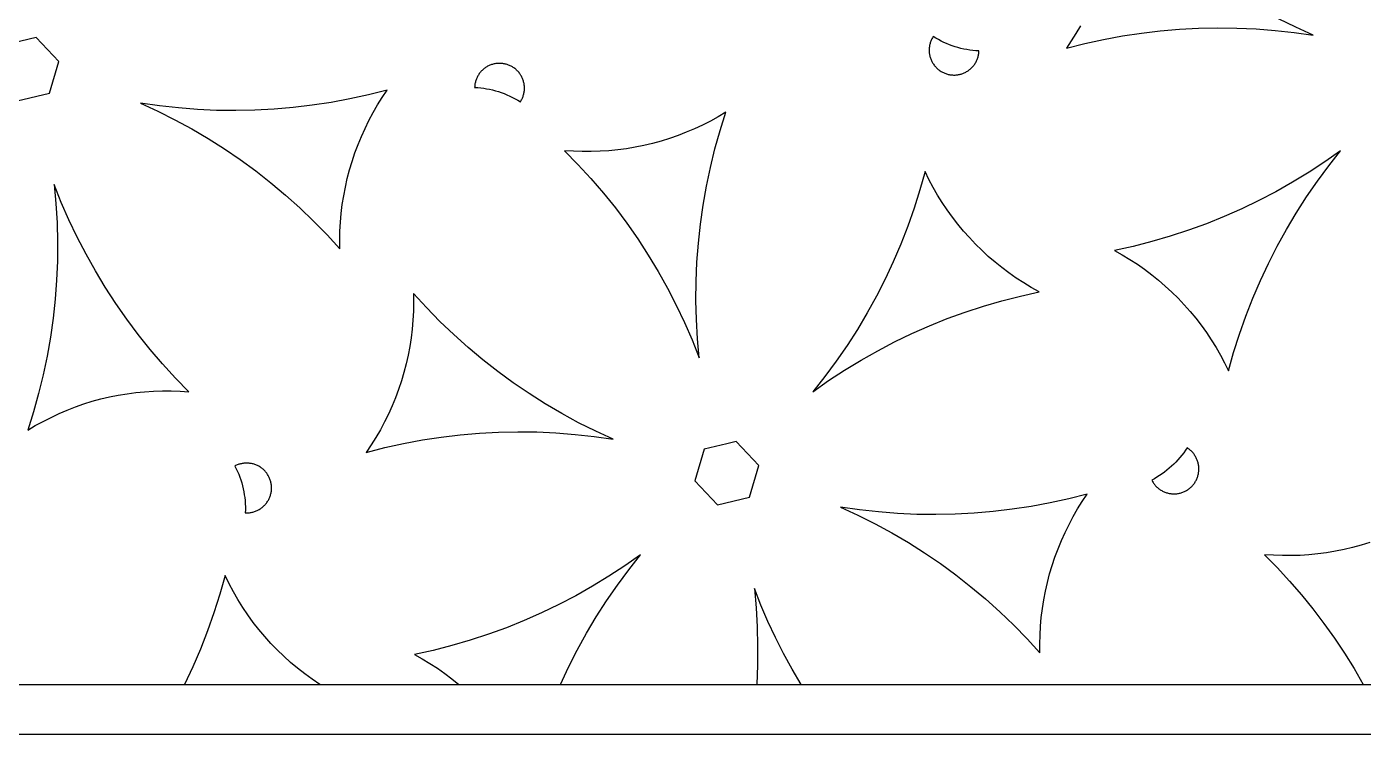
# Model space of a CAD drawing. Header units: millimetres. Extents: x 673 to 1358, y 599 to 1000.
# Drawn here: x 763.1 to 923.8, y 598.8 to 683.9 of the extents above; entities that cross this region are included whole.
import ezdxf

# ---------------------------------------------------------------- set-up
doc = ezdxf.new("R2010")
doc.units = ezdxf.units.MM
doc.layers.add('Layer 01', color=12, linetype='Continuous', true_color=0xde0000)

msp = doc.modelspace()

# ---------------------------------------------------------------- linework, layer by layer
at = {"layer": 'Layer 01'}
for p, q in [((915.65, 683.81), (913.59, 684.84)), ((889.76, 683.99), (889.23, 683.07)), ((894.81, 682.77), (897.09, 683.12)), ((897.09, 683.12), (899.37, 683.39)), ((899.37, 683.39), (901.67, 683.59)), ((901.67, 683.59), (903.97, 683.71)), ((903.97, 683.71), (906.27, 683.75)), ((906.27, 683.75), (908.58, 683.72)), ((908.58, 683.72), (910.88, 683.61)), ((910.88, 683.61), (913.17, 683.43)), ((913.17, 683.43), (915.46, 683.17)), ((915.46, 683.17), (917.74, 682.84)), ((917.74, 682.84), (915.65, 683.81)), ((764.18, 682.57), (760.33, 681.65)), ((766.91, 679.69), (764.18, 682.57)), ((871.61, 681.54), (871.6, 681.44)), ((871.63, 681.64), (871.61, 681.54)), ((871.65, 681.74), (871.63, 681.64)), ((871.68, 681.85), (871.65, 681.74)), ((871.71, 681.95), (871.68, 681.85)), ((871.74, 682.05), (871.71, 681.95)), ((871.78, 682.14), (871.74, 682.05)), ((871.82, 682.24), (871.78, 682.14)), ((871.86, 682.33), (871.82, 682.24)), ((871.91, 682.43), (871.86, 682.33)), ((871.96, 682.52), (871.91, 682.43)), ((872.01, 682.61), (871.96, 682.52)), ((872.06, 682.7), (872.01, 682.61)), ((872.37, 682.51), (872.06, 682.7)), ((872.69, 682.32), (872.37, 682.51)), ((873.01, 682.15), (872.69, 682.32)), ((873.34, 681.99), (873.01, 682.15)), ((873.67, 681.84), (873.34, 681.99)), ((874.01, 681.7), (873.67, 681.84)), ((874.35, 681.58), (874.01, 681.7)), ((874.7, 681.46), (874.35, 681.58)), ((888.66, 682.16), (888.07, 681.28)), ((888.07, 681.28), (890.3, 681.85)), ((889.23, 683.07), (888.66, 682.16)), ((890.3, 681.85), (892.55, 682.34)), ((892.55, 682.34), (894.81, 682.77)), ((871.58, 681.23), (871.57, 681.13)), ((871.57, 681.13), (871.57, 681.02)), ((871.57, 681.02), (871.58, 680.92)), ((871.59, 681.33), (871.58, 681.23)), ((871.58, 680.92), (871.58, 680.81)), ((871.58, 680.81), (871.59, 680.71)), ((871.6, 681.44), (871.59, 681.33)), ((871.59, 680.71), (871.61, 680.61)), ((871.61, 680.61), (871.62, 680.5)), ((871.62, 680.5), (871.64, 680.4)), ((871.64, 680.4), (871.67, 680.3)), ((871.67, 680.3), (871.7, 680.2)), ((871.7, 680.2), (871.73, 680.1)), ((871.73, 680.1), (871.76, 680)), ((871.76, 680), (871.8, 679.9)), ((871.8, 679.9), (871.84, 679.81)), ((875.04, 681.36), (874.7, 681.46)), ((875.4, 681.27), (875.04, 681.36)), ((875.75, 681.19), (875.4, 681.27)), ((876.11, 681.12), (875.75, 681.19)), ((876.47, 681.06), (876.11, 681.12)), ((876.83, 681.02), (876.47, 681.06)), ((877.19, 680.98), (876.83, 681.02)), ((877.56, 680.96), (877.19, 680.98)), ((877.31, 679.85), (877.35, 679.95)), ((877.35, 679.95), (877.39, 680.04)), ((877.39, 680.04), (877.42, 680.14)), ((877.42, 680.14), (877.45, 680.24)), ((877.45, 680.24), (877.47, 680.34)), ((877.47, 680.34), (877.5, 680.45)), ((877.5, 680.45), (877.52, 680.55)), ((877.52, 680.55), (877.53, 680.65)), ((877.53, 680.65), (877.55, 680.76)), ((877.55, 680.86), (877.56, 680.96)), ((877.55, 680.76), (877.55, 680.86)), ((765.78, 675.89), (766.91, 679.69)), ((817.53, 678.31), (817.47, 678.23)), ((817.6, 678.39), (817.53, 678.31)), ((817.67, 678.47), (817.6, 678.39)), ((817.74, 678.55), (817.67, 678.47)), ((817.81, 678.62), (817.74, 678.55)), ((817.89, 678.69), (817.81, 678.62)), ((817.97, 678.76), (817.89, 678.69)), ((818.05, 678.83), (817.97, 678.76)), ((818.13, 678.89), (818.05, 678.83)), ((818.21, 678.95), (818.13, 678.89)), ((818.3, 679.01), (818.21, 678.95)), ((818.39, 679.06), (818.3, 679.01)), ((818.48, 679.11), (818.39, 679.06)), ((818.57, 679.16), (818.48, 679.11)), ((818.67, 679.21), (818.57, 679.16)), ((818.76, 679.25), (818.67, 679.21)), ((818.86, 679.29), (818.76, 679.25)), ((818.96, 679.32), (818.86, 679.29)), ((819.06, 679.35), (818.96, 679.32)), ((819.16, 679.38), (819.06, 679.35)), ((819.26, 679.4), (819.16, 679.38)), ((819.36, 679.43), (819.26, 679.4)), ((819.47, 679.44), (819.36, 679.43)), ((819.57, 679.46), (819.47, 679.44)), ((819.67, 679.47), (819.57, 679.46)), ((819.78, 679.47), (819.67, 679.47)), ((819.88, 679.47), (819.78, 679.47)), ((819.99, 679.47), (819.88, 679.47)), ((820.09, 679.47), (819.99, 679.47)), ((820.19, 679.46), (820.09, 679.47)), ((820.3, 679.45), (820.19, 679.46)), ((820.4, 679.43), (820.3, 679.45)), ((820.5, 679.41), (820.4, 679.43)), ((820.6, 679.39), (820.5, 679.41)), ((820.71, 679.37), (820.6, 679.39)), ((820.81, 679.34), (820.71, 679.37)), ((820.9, 679.3), (820.81, 679.34)), ((821, 679.27), (820.9, 679.3)), ((821.1, 679.23), (821, 679.27)), ((821.19, 679.18), (821.1, 679.23)), ((821.29, 679.14), (821.19, 679.18)), ((821.38, 679.09), (821.29, 679.14)), ((821.47, 679.03), (821.38, 679.09)), ((821.56, 678.98), (821.47, 679.03)), ((821.64, 678.92), (821.56, 678.98)), ((821.73, 678.86), (821.64, 678.92)), ((821.81, 678.79), (821.73, 678.86)), ((821.89, 678.72), (821.81, 678.79)), ((821.96, 678.65), (821.89, 678.72)), ((822.04, 678.58), (821.96, 678.65)), ((822.11, 678.51), (822.04, 678.58)), ((822.18, 678.43), (822.11, 678.51)), ((822.25, 678.35), (822.18, 678.43)), ((822.31, 678.26), (822.25, 678.35)), ((822.37, 678.18), (822.31, 678.26)), ((871.84, 679.81), (871.89, 679.71)), ((871.89, 679.71), (871.94, 679.62)), ((871.94, 679.62), (871.99, 679.53)), ((871.99, 679.53), (872.04, 679.44)), ((872.04, 679.44), (872.1, 679.36)), ((872.1, 679.36), (872.16, 679.27)), ((872.16, 679.27), (872.22, 679.19)), ((872.22, 679.19), (872.29, 679.11)), ((872.29, 679.11), (872.36, 679.03)), ((872.36, 679.03), (872.43, 678.95)), ((872.43, 678.95), (872.51, 678.88)), ((872.51, 678.88), (872.58, 678.81)), ((872.58, 678.81), (872.66, 678.74)), ((872.66, 678.74), (872.74, 678.68)), ((872.74, 678.68), (872.83, 678.62)), ((872.83, 678.62), (872.91, 678.56)), ((872.91, 678.56), (873, 678.5)), ((873, 678.5), (873.09, 678.45)), ((873.09, 678.45), (873.18, 678.4)), ((873.18, 678.4), (873.28, 678.35)), ((873.28, 678.35), (873.37, 678.31)), ((873.37, 678.31), (873.47, 678.27)), ((873.47, 678.27), (873.57, 678.23)), ((875.61, 678.25), (875.71, 678.29)), ((875.71, 678.29), (875.8, 678.33)), ((875.8, 678.33), (875.9, 678.37)), ((875.9, 678.37), (875.99, 678.42)), ((875.99, 678.42), (876.08, 678.47)), ((876.08, 678.47), (876.17, 678.53)), ((876.17, 678.53), (876.26, 678.58)), ((876.26, 678.58), (876.34, 678.64)), ((876.34, 678.64), (876.42, 678.71)), ((876.42, 678.71), (876.51, 678.77)), ((876.51, 678.77), (876.58, 678.84)), ((876.58, 678.84), (876.66, 678.91)), ((876.66, 678.91), (876.73, 678.99)), ((876.73, 678.99), (876.8, 679.06)), ((876.8, 679.06), (876.87, 679.14)), ((876.87, 679.14), (876.94, 679.22)), ((876.94, 679.22), (877, 679.31)), ((877, 679.31), (877.06, 679.39)), ((877.06, 679.39), (877.11, 679.48)), ((877.11, 679.48), (877.17, 679.57)), ((877.17, 679.57), (877.22, 679.66)), ((877.22, 679.66), (877.26, 679.76)), ((877.26, 679.76), (877.31, 679.85)), ((816.92, 676.67), (816.91, 676.57)), ((816.93, 676.78), (816.92, 676.67)), ((816.94, 676.88), (816.93, 676.78)), ((816.95, 676.99), (816.94, 676.88)), ((816.97, 677.09), (816.95, 676.99)), ((817, 677.19), (816.97, 677.09)), ((817.02, 677.29), (817, 677.19)), ((817.05, 677.39), (817.02, 677.29)), ((817.09, 677.49), (817.05, 677.39)), ((817.12, 677.59), (817.09, 677.49)), ((817.16, 677.68), (817.12, 677.59)), ((817.21, 677.78), (817.16, 677.68)), ((817.25, 677.87), (817.21, 677.78)), ((817.3, 677.96), (817.25, 677.87)), ((817.36, 678.05), (817.3, 677.96)), ((817.41, 678.14), (817.36, 678.05)), ((817.47, 678.23), (817.41, 678.14)), ((822.43, 678.09), (822.37, 678.18)), ((822.48, 678), (822.43, 678.09)), ((822.53, 677.91), (822.48, 678)), ((822.58, 677.82), (822.53, 677.91)), ((822.63, 677.73), (822.58, 677.82)), ((822.67, 677.63), (822.63, 677.73)), ((822.71, 677.53), (822.67, 677.63)), ((822.74, 677.44), (822.71, 677.53)), ((822.77, 677.34), (822.74, 677.44)), ((822.8, 677.24), (822.77, 677.34)), ((822.83, 677.13), (822.8, 677.24)), ((822.85, 677.03), (822.83, 677.13)), ((822.86, 676.93), (822.85, 677.03)), ((822.88, 676.83), (822.86, 676.93)), ((822.89, 676.72), (822.88, 676.83)), ((822.9, 676.62), (822.89, 676.72)), ((873.57, 678.23), (873.67, 678.2)), ((873.67, 678.2), (873.77, 678.17)), ((873.77, 678.17), (873.87, 678.14)), ((873.87, 678.14), (873.97, 678.12)), ((873.97, 678.12), (874.07, 678.1)), ((874.07, 678.1), (874.17, 678.09)), ((874.17, 678.09), (874.28, 678.07)), ((874.28, 678.07), (874.38, 678.07)), ((874.38, 678.07), (874.49, 678.06)), ((874.49, 678.06), (874.59, 678.06)), ((874.59, 678.06), (874.69, 678.06)), ((874.69, 678.06), (874.8, 678.07)), ((874.8, 678.07), (874.9, 678.08)), ((874.9, 678.08), (875.01, 678.09)), ((875.01, 678.09), (875.11, 678.11)), ((875.11, 678.11), (875.21, 678.13)), ((875.21, 678.13), (875.31, 678.15)), ((875.31, 678.15), (875.41, 678.18)), ((875.41, 678.18), (875.51, 678.21)), ((875.51, 678.21), (875.61, 678.25)), ((761.92, 674.97), (765.78, 675.89)), ((801.92, 675.19), (799.66, 674.77)), ((804.17, 675.69), (801.92, 675.19)), ((806.41, 676.26), (804.17, 675.69)), ((805.24, 674.47), (805.81, 675.37)), ((805.81, 675.37), (806.41, 676.26)), ((816.91, 676.57), (817.28, 676.55)), ((817.28, 676.55), (817.64, 676.52)), ((817.64, 676.52), (818, 676.47)), ((818, 676.47), (818.36, 676.42)), ((818.36, 676.42), (818.72, 676.35)), ((818.72, 676.35), (819.07, 676.27)), ((819.07, 676.27), (819.43, 676.18)), ((819.43, 676.18), (819.78, 676.07)), ((819.78, 676.07), (820.12, 675.96)), ((820.12, 675.96), (820.46, 675.83)), ((820.46, 675.83), (820.8, 675.69)), ((820.8, 675.69), (821.13, 675.54)), ((821.13, 675.54), (821.46, 675.38)), ((821.46, 675.38), (821.78, 675.21)), ((821.78, 675.21), (822.1, 675.03)), ((822.51, 675.01), (822.56, 675.11)), ((822.56, 675.11), (822.61, 675.2)), ((822.61, 675.2), (822.65, 675.29)), ((822.65, 675.29), (822.69, 675.39)), ((822.69, 675.39), (822.73, 675.49)), ((822.73, 675.49), (822.76, 675.59)), ((822.76, 675.59), (822.79, 675.69)), ((822.79, 675.69), (822.82, 675.79)), ((822.82, 675.79), (822.84, 675.89)), ((822.84, 675.89), (822.86, 675.99)), ((822.86, 675.99), (822.87, 676.1)), ((822.87, 676.1), (822.89, 676.2)), ((822.89, 676.3), (822.9, 676.41)), ((822.89, 676.2), (822.89, 676.3)), ((822.9, 676.51), (822.9, 676.62)), ((822.9, 676.41), (822.9, 676.51)), ((779.01, 674.36), (776.73, 674.69)), ((776.73, 674.69), (778.82, 673.73)), ((778.82, 673.73), (780.88, 672.69)), ((781.3, 674.1), (779.01, 674.36)), ((783.59, 673.92), (781.3, 674.1)), ((785.89, 673.81), (783.59, 673.92)), ((788.2, 673.78), (785.89, 673.81)), ((790.5, 673.83), (788.2, 673.78)), ((792.8, 673.95), (790.5, 673.83)), ((795.1, 674.15), (792.8, 673.95)), ((797.38, 674.42), (795.1, 674.15)), ((799.66, 674.77), (797.38, 674.42)), ((804.21, 672.6), (804.71, 673.54)), ((804.71, 673.54), (805.24, 674.47)), ((822.1, 675.03), (822.41, 674.84)), ((822.41, 674.84), (822.46, 674.92)), ((822.46, 674.92), (822.51, 675.01)), ((847.12, 673.59), (846.2, 673.04)), ((846.43, 671.39), (847.12, 673.59)), ((780.88, 672.69), (782.9, 671.59)), ((803.73, 671.65), (804.21, 672.6)), ((844.32, 672.05), (843.35, 671.6)), ((845.27, 672.53), (844.32, 672.05)), ((846.2, 673.04), (845.27, 672.53)), ((782.9, 671.59), (784.88, 670.42)), ((784.88, 670.42), (786.83, 669.19)), ((802.89, 669.69), (803.3, 670.67)), ((803.3, 670.67), (803.73, 671.65)), ((840.36, 670.44), (839.35, 670.12)), ((841.37, 670.79), (840.36, 670.44)), ((842.37, 671.18), (841.37, 670.79)), ((843.35, 671.6), (842.37, 671.18)), ((845.81, 669.17), (846.43, 671.39)), ((786.83, 669.19), (788.73, 667.89)), ((802.18, 667.67), (802.52, 668.69)), ((802.52, 668.69), (802.89, 669.69)), ((827.73, 668.96), (829.34, 667.32)), ((828.8, 668.89), (827.73, 668.96)), ((829.86, 668.85), (828.8, 668.89)), ((830.93, 668.85), (829.86, 668.85)), ((832, 668.89), (830.93, 668.85)), ((833.06, 668.96), (832, 668.89)), ((834.12, 669.06), (833.06, 668.96)), ((835.18, 669.2), (834.12, 669.06)), ((836.23, 669.38), (835.18, 669.2)), ((837.28, 669.59), (836.23, 669.38)), ((838.32, 669.84), (837.28, 669.59)), ((839.35, 670.12), (838.32, 669.84)), ((845.26, 666.94), (845.81, 669.17)), ((921.05, 668.96), (919.17, 667.63)), ((919.63, 667.15), (921.05, 668.96)), ((788.73, 667.89), (790.59, 666.53)), ((801.87, 666.65), (802.18, 667.67)), ((829.34, 667.32), (830.9, 665.62)), ((919.17, 667.63), (917.25, 666.37)), ((918.26, 665.3), (919.63, 667.15)), ((790.59, 666.53), (792.41, 665.11)), ((801.37, 664.58), (801.6, 665.62)), ((801.6, 665.62), (801.87, 666.65)), ((830.9, 665.62), (832.4, 663.87)), ((844.79, 664.68), (845.26, 666.94)), ((871.08, 666.46), (870.46, 664.24)), ((871.55, 665.5), (871.08, 666.46)), ((872.05, 664.55), (871.55, 665.5)), ((917.25, 666.37), (915.28, 665.17)), ((767.21, 662.74), (766.36, 664.89)), ((766.36, 664.89), (766.57, 662.59)), ((792.41, 665.11), (794.17, 663.63)), ((801.17, 663.53), (801.37, 664.58)), ((832.4, 663.87), (833.84, 662.07)), ((844.39, 662.41), (844.79, 664.68)), ((870.46, 664.24), (869.77, 662.04)), ((872.59, 663.63), (872.05, 664.55)), ((913.27, 664.03), (911.23, 662.97)), ((915.28, 665.17), (913.27, 664.03)), ((916.95, 663.4), (918.26, 665.3)), ((766.57, 662.59), (766.7, 660.29)), ((768.13, 660.63), (767.21, 662.74)), ((794.17, 663.63), (795.89, 662.09)), ((800.88, 661.42), (801, 662.48)), ((801, 662.48), (801.17, 663.53)), ((844.06, 660.13), (844.39, 662.41)), ((873.15, 662.72), (872.59, 663.63)), ((873.74, 661.84), (873.15, 662.72)), ((911.23, 662.97), (909.16, 661.97)), ((915.71, 661.46), (916.95, 663.4)), ((769.12, 658.55), (768.13, 660.63)), ((795.89, 662.09), (797.55, 660.5)), ((800.78, 660.35), (800.88, 661.42)), ((833.84, 662.07), (835.21, 660.23)), ((869.77, 662.04), (869, 659.87)), ((874.37, 660.97), (873.74, 661.84)), ((875.02, 660.12), (874.37, 660.97)), ((907.05, 661.04), (904.91, 660.17)), ((909.16, 661.97), (907.05, 661.04)), ((914.53, 659.48), (915.71, 661.46)), ((766.7, 660.29), (766.76, 657.99)), ((797.55, 660.5), (799.16, 658.85)), ((800.7, 658.22), (800.72, 659.29)), ((800.72, 659.29), (800.78, 660.35)), ((835.21, 660.23), (836.53, 658.34)), ((843.82, 657.84), (844.06, 660.13)), ((869, 659.87), (868.17, 657.72)), ((875.7, 659.3), (875.02, 660.12)), ((876.41, 658.5), (875.7, 659.3)), ((902.75, 659.39), (900.56, 658.67)), ((904.91, 660.17), (902.75, 659.39)), ((913.42, 657.46), (914.53, 659.48)), ((766.76, 657.99), (766.74, 655.69)), ((770.18, 656.51), (769.12, 658.55)), ((799.16, 658.85), (800.72, 657.15)), ((800.72, 657.15), (800.7, 658.22)), ((836.53, 658.34), (837.79, 656.41)), ((843.64, 655.55), (843.82, 657.84)), ((868.17, 657.72), (867.26, 655.6)), ((877.14, 657.73), (876.41, 658.5)), ((877.9, 656.98), (877.14, 657.73)), ((896.12, 657.45), (893.87, 656.95)), ((898.35, 658.02), (896.12, 657.45)), ((900.56, 658.67), (898.35, 658.02)), ((912.37, 655.41), (913.42, 657.46)), ((771.31, 654.5), (770.18, 656.51)), ((837.79, 656.41), (838.98, 654.43)), ((878.68, 656.25), (877.9, 656.98)), ((879.49, 655.56), (878.68, 656.25)), ((893.87, 656.95), (894.8, 656.43)), ((894.8, 656.43), (895.71, 655.88)), ((895.71, 655.88), (896.61, 655.3)), ((766.74, 655.69), (766.64, 653.38)), ((772.5, 652.53), (771.31, 654.5)), ((838.98, 654.43), (840.1, 652.42)), ((843.55, 653.24), (843.64, 655.55)), ((867.26, 655.6), (866.28, 653.52)), ((880.32, 654.89), (879.49, 655.56)), ((881.17, 654.25), (880.32, 654.89)), ((882.05, 653.63), (881.17, 654.25)), ((896.61, 655.3), (897.48, 654.69)), ((897.48, 654.69), (898.33, 654.04)), ((911.4, 653.33), (912.37, 655.41)), ((766.64, 653.38), (766.47, 651.09)), ((843.53, 650.94), (843.55, 653.24)), ((866.28, 653.52), (865.24, 651.47)), ((882.94, 653.05), (882.05, 653.63)), ((883.85, 652.5), (882.94, 653.05)), ((898.33, 654.04), (899.17, 653.37)), ((899.17, 653.37), (899.97, 652.68)), ((899.97, 652.68), (900.76, 651.95)), ((910.49, 651.21), (911.4, 653.33)), ((766.47, 651.09), (766.22, 648.8)), ((773.75, 650.59), (772.5, 652.53)), ((811.12, 650.08), (809.57, 651.78)), ((809.57, 651.78), (809.58, 650.71)), ((840.1, 652.42), (841.16, 650.38)), ((843.58, 648.64), (843.53, 650.94)), ((865.24, 651.47), (864.13, 649.45)), ((880.31, 650.91), (882.54, 651.48)), ((882.54, 651.48), (884.79, 651.98)), ((884.79, 651.98), (883.85, 652.5)), ((900.76, 651.95), (901.52, 651.2)), ((901.52, 651.2), (902.25, 650.43)), ((909.65, 649.06), (910.49, 651.21)), ((775.07, 648.7), (773.75, 650.59)), ((809.56, 649.64), (809.5, 648.58)), ((809.58, 650.71), (809.56, 649.64)), ((812.74, 648.43), (811.12, 650.08)), ((841.16, 650.38), (842.15, 648.3)), ((864.13, 649.45), (862.95, 647.47)), ((873.74, 648.76), (875.91, 649.55)), ((875.91, 649.55), (878.09, 650.26)), ((878.09, 650.26), (880.31, 650.91)), ((902.25, 650.43), (902.96, 649.63)), ((902.96, 649.63), (903.64, 648.81)), ((766.22, 648.8), (765.9, 646.52)), ((776.45, 646.86), (775.07, 648.7)), ((809.5, 648.58), (809.41, 647.51)), ((814.4, 646.84), (812.74, 648.43)), ((842.15, 648.3), (843.07, 646.19)), ((843.72, 646.34), (843.58, 648.64)), ((869.5, 646.96), (871.6, 647.9)), ((871.6, 647.9), (873.74, 648.76)), ((903.64, 648.81), (904.29, 647.96)), ((904.29, 647.96), (904.91, 647.09)), ((908.88, 646.89), (909.65, 649.06)), ((765.9, 646.52), (765.5, 644.25)), ((777.89, 645.06), (776.45, 646.86)), ((809.28, 646.45), (809.12, 645.4)), ((809.41, 647.51), (809.28, 646.45)), ((816.12, 645.3), (814.4, 646.84)), ((843.07, 646.19), (843.92, 644.04)), ((843.92, 644.04), (843.72, 646.34)), ((862.95, 647.47), (861.7, 645.53)), ((867.42, 645.97), (869.5, 646.96)), ((904.91, 647.09), (905.5, 646.21)), ((905.5, 646.21), (906.07, 645.3)), ((908.19, 644.69), (908.88, 646.89)), ((779.39, 643.31), (777.89, 645.06)), ((809.12, 645.4), (808.92, 644.35)), ((817.88, 643.82), (816.12, 645.3)), ((861.7, 645.53), (860.4, 643.63)), ((863.38, 643.76), (865.38, 644.9)), ((865.38, 644.9), (867.42, 645.97)), ((906.07, 645.3), (906.6, 644.38)), ((907.57, 642.48), (908.19, 644.69)), ((765.5, 644.25), (765.03, 641.99)), ((780.95, 641.61), (779.39, 643.31)), ((808.68, 643.31), (808.41, 642.28)), ((808.92, 644.35), (808.68, 643.31)), ((819.69, 642.4), (817.88, 643.82)), ((860.4, 643.63), (859.03, 641.78)), ((861.41, 642.56), (863.38, 643.76)), ((906.6, 644.38), (907.1, 643.43)), ((907.1, 643.43), (907.57, 642.48)), ((765.03, 641.99), (764.48, 639.76)), ((782.56, 639.97), (780.95, 641.61)), ((808.41, 642.28), (808.11, 641.26)), ((821.55, 641.04), (819.69, 642.4)), ((859.03, 641.78), (857.6, 639.97)), ((857.6, 639.97), (859.48, 641.3)), ((859.48, 641.3), (861.41, 642.56)), ((764.48, 639.76), (763.86, 637.54)), ((774.05, 639.55), (775.11, 639.73)), ((775.11, 639.73), (776.16, 639.87)), ((776.16, 639.87), (777.23, 639.97)), ((777.23, 639.97), (778.29, 640.04)), ((778.29, 640.04), (779.36, 640.08)), ((779.36, 640.08), (780.42, 640.08)), ((780.42, 640.08), (781.49, 640.04)), ((781.49, 640.04), (782.56, 639.97)), ((807.77, 640.24), (807.4, 639.24)), ((808.11, 641.26), (807.77, 640.24)), ((823.46, 639.74), (821.55, 641.04)), ((825.4, 638.51), (823.46, 639.74)), ((767.92, 637.75), (768.91, 638.14)), ((768.91, 638.14), (769.92, 638.49)), ((769.92, 638.49), (770.94, 638.81)), ((770.94, 638.81), (771.97, 639.09)), ((771.97, 639.09), (773.01, 639.34)), ((773.01, 639.34), (774.05, 639.55)), ((806.99, 638.26), (806.55, 637.28)), ((807.4, 639.24), (806.99, 638.26)), ((827.39, 637.34), (825.4, 638.51)), ((763.86, 637.54), (763.17, 635.34)), ((765.02, 636.4), (765.97, 636.88)), ((765.97, 636.88), (766.94, 637.34)), ((766.94, 637.34), (767.92, 637.75)), ((806.55, 637.28), (806.08, 636.33)), ((829.41, 636.24), (827.39, 637.34)), ((763.17, 635.34), (764.08, 635.89)), ((764.08, 635.89), (765.02, 636.4)), ((805.58, 635.39), (805.04, 634.46)), ((806.08, 636.33), (805.58, 635.39)), ((815.19, 634.78), (817.49, 634.98)), ((817.49, 634.98), (819.79, 635.1)), ((819.79, 635.1), (822.09, 635.15)), ((822.09, 635.15), (824.39, 635.12)), ((824.39, 635.12), (826.69, 635.01)), ((826.69, 635.01), (828.99, 634.83)), ((831.47, 635.2), (829.41, 636.24)), ((833.56, 634.24), (831.47, 635.2)), ((804.48, 633.56), (803.88, 632.67)), ((805.04, 634.46), (804.48, 633.56)), ((806.11, 633.24), (808.36, 633.74)), ((808.36, 633.74), (810.63, 634.16)), ((810.63, 634.16), (812.9, 634.51)), ((812.9, 634.51), (815.19, 634.78)), ((828.99, 634.83), (831.28, 634.57)), ((831.28, 634.57), (833.56, 634.24)), ((847.24, 633.69), (844.51, 633.04)), ((848.37, 633.96), (847.24, 633.69)), ((851.09, 631.08), (848.37, 633.96)), ((803.88, 632.67), (806.11, 633.24)), ((844.51, 633.04), (843.38, 629.24)), ((901.49, 631.77), (901.24, 631.5)), ((901.73, 632.04), (901.49, 631.77)), ((901.96, 632.33), (901.73, 632.04)), ((902.18, 632.62), (901.96, 632.33)), ((902.39, 632.92), (902.18, 632.62)), ((902.59, 633.22), (902.39, 632.92)), ((902.67, 633.16), (902.59, 633.22)), ((902.76, 633.1), (902.67, 633.16)), ((902.84, 633.04), (902.76, 633.1)), ((902.93, 632.98), (902.84, 633.04)), ((903, 632.91), (902.93, 632.98)), ((903.08, 632.84), (903, 632.91)), ((903.16, 632.77), (903.08, 632.84)), ((903.23, 632.69), (903.16, 632.77)), ((903.3, 632.61), (903.23, 632.69)), ((903.36, 632.53), (903.3, 632.61)), ((903.43, 632.45), (903.36, 632.53)), ((903.49, 632.36), (903.43, 632.45)), ((903.54, 632.27), (903.49, 632.36)), ((903.6, 632.19), (903.54, 632.27)), ((903.65, 632.09), (903.6, 632.19)), ((903.7, 632), (903.65, 632.09)), ((903.74, 631.91), (903.7, 632)), ((903.78, 631.81), (903.74, 631.91)), ((903.82, 631.72), (903.78, 631.81)), ((903.85, 631.62), (903.82, 631.72)), ((788.17, 631.07), (788.08, 631.02)), ((788.08, 631.02), (788.24, 630.7)), ((788.27, 631.12), (788.17, 631.07)), ((788.24, 630.7), (788.4, 630.37)), ((788.36, 631.16), (788.27, 631.12)), ((788.46, 631.2), (788.36, 631.16)), ((788.4, 630.37), (788.54, 630.03)), ((788.56, 631.23), (788.46, 631.2)), ((788.66, 631.26), (788.56, 631.23)), ((788.76, 631.29), (788.66, 631.26)), ((788.86, 631.31), (788.76, 631.29)), ((788.96, 631.33), (788.86, 631.31)), ((789.06, 631.35), (788.96, 631.33)), ((789.17, 631.36), (789.06, 631.35)), ((789.27, 631.37), (789.17, 631.36)), ((789.38, 631.38), (789.27, 631.37)), ((789.48, 631.38), (789.38, 631.38)), ((789.58, 631.38), (789.48, 631.38)), ((789.69, 631.38), (789.58, 631.38)), ((789.79, 631.37), (789.69, 631.38)), ((789.9, 631.35), (789.79, 631.37)), ((790, 631.34), (789.9, 631.35)), ((790.1, 631.32), (790, 631.34)), ((790.2, 631.3), (790.1, 631.32)), ((790.3, 631.27), (790.2, 631.3)), ((790.4, 631.24), (790.3, 631.27)), ((790.5, 631.21), (790.4, 631.24)), ((790.6, 631.17), (790.5, 631.21)), ((790.7, 631.13), (790.6, 631.17)), ((790.79, 631.09), (790.7, 631.13)), ((790.89, 631.04), (790.79, 631.09)), ((790.98, 630.99), (790.89, 631.04)), ((791.07, 630.94), (790.98, 630.99)), ((791.15, 630.88), (791.07, 630.94)), ((791.24, 630.82), (791.15, 630.88)), ((791.32, 630.76), (791.24, 630.82)), ((791.41, 630.69), (791.32, 630.76)), ((791.49, 630.63), (791.41, 630.69)), ((791.56, 630.56), (791.49, 630.63)), ((791.64, 630.48), (791.56, 630.56)), ((791.71, 630.41), (791.64, 630.48)), ((791.78, 630.33), (791.71, 630.41)), ((791.84, 630.25), (791.78, 630.33)), ((791.91, 630.17), (791.84, 630.25)), ((791.97, 630.08), (791.91, 630.17)), ((792.02, 629.99), (791.97, 630.08)), ((849.96, 627.28), (851.09, 631.08)), ((899.59, 630.08), (899.28, 629.88)), ((899.88, 630.29), (899.59, 630.08)), ((900.17, 630.52), (899.88, 630.29)), ((900.45, 630.75), (900.17, 630.52)), ((900.72, 630.99), (900.45, 630.75)), ((900.99, 631.24), (900.72, 630.99)), ((901.24, 631.5), (900.99, 631.24)), ((903.89, 631.52), (903.85, 631.62)), ((903.91, 631.42), (903.89, 631.52)), ((903.94, 631.32), (903.91, 631.42)), ((903.92, 629.97), (903.95, 630.07)), ((903.96, 631.21), (903.94, 631.32)), ((903.95, 630.07), (903.97, 630.18)), ((903.97, 631.11), (903.96, 631.21)), ((903.99, 631.01), (903.97, 631.11)), ((903.97, 630.18), (903.98, 630.28)), ((903.98, 630.28), (903.99, 630.38)), ((904, 630.9), (903.99, 631.01)), ((903.99, 630.38), (904, 630.49)), ((904, 630.8), (904, 630.9)), ((904.01, 630.69), (904, 630.8)), ((904, 630.49), (904.01, 630.59)), ((904.01, 630.59), (904.01, 630.69)), ((788.54, 630.03), (788.67, 629.69)), ((788.67, 629.69), (788.79, 629.35)), ((788.79, 629.35), (788.9, 629)), ((788.9, 629), (789, 628.65)), ((789, 628.65), (789.08, 628.3)), ((792.08, 629.9), (792.02, 629.99)), ((792.13, 629.81), (792.08, 629.9)), ((792.18, 629.72), (792.13, 629.81)), ((792.22, 629.63), (792.18, 629.72)), ((792.26, 629.53), (792.22, 629.63)), ((792.3, 629.43), (792.26, 629.53)), ((792.34, 629.34), (792.3, 629.43)), ((792.37, 629.24), (792.34, 629.34)), ((792.4, 629.14), (792.37, 629.24)), ((792.42, 629.03), (792.4, 629.14)), ((792.44, 628.93), (792.42, 629.03)), ((792.46, 628.83), (792.44, 628.93)), ((792.47, 628.73), (792.46, 628.83)), ((792.48, 628.62), (792.47, 628.73)), ((792.49, 628.52), (792.48, 628.62)), ((792.49, 628.41), (792.49, 628.52)), ((843.38, 629.24), (846.1, 626.36)), ((898.66, 629.5), (898.34, 629.33)), ((898.34, 629.33), (898.39, 629.24)), ((898.39, 629.24), (898.44, 629.15)), ((898.44, 629.15), (898.49, 629.06)), ((898.49, 629.06), (898.55, 628.97)), ((898.55, 628.97), (898.61, 628.89)), ((898.61, 628.89), (898.68, 628.8)), ((898.97, 629.68), (898.66, 629.5)), ((898.68, 628.8), (898.74, 628.72)), ((898.74, 628.72), (898.81, 628.65)), ((898.81, 628.65), (898.88, 628.57)), ((898.88, 628.57), (898.96, 628.5)), ((898.96, 628.5), (899.03, 628.43)), ((899.28, 629.88), (898.97, 629.68)), ((902.96, 628.4), (903.04, 628.47)), ((903.04, 628.47), (903.11, 628.54)), ((903.11, 628.54), (903.18, 628.61)), ((903.18, 628.61), (903.25, 628.69)), ((903.25, 628.69), (903.32, 628.77)), ((903.32, 628.77), (903.39, 628.85)), ((903.39, 628.85), (903.45, 628.93)), ((903.45, 628.93), (903.51, 629.02)), ((903.51, 629.02), (903.56, 629.11)), ((903.56, 629.11), (903.62, 629.2)), ((903.62, 629.2), (903.67, 629.29)), ((903.67, 629.29), (903.71, 629.38)), ((903.71, 629.38), (903.76, 629.48)), ((903.76, 629.48), (903.8, 629.57)), ((903.8, 629.57), (903.83, 629.67)), ((903.83, 629.67), (903.87, 629.77)), ((903.87, 629.77), (903.9, 629.87)), ((903.9, 629.87), (903.92, 629.97)), ((789.08, 628.3), (789.15, 627.94)), ((789.15, 627.94), (789.21, 627.58)), ((789.21, 627.58), (789.26, 627.22)), ((789.26, 627.22), (789.3, 626.86)), ((789.3, 626.86), (789.32, 626.49)), ((792, 626.74), (792.05, 626.83)), ((792.05, 626.83), (792.11, 626.92)), ((792.11, 626.92), (792.16, 627.01)), ((792.16, 627.01), (792.2, 627.1)), ((792.2, 627.1), (792.24, 627.2)), ((792.24, 627.2), (792.28, 627.29)), ((792.28, 627.29), (792.32, 627.39)), ((792.32, 627.39), (792.35, 627.49)), ((792.35, 627.49), (792.38, 627.59)), ((792.38, 627.59), (792.41, 627.69)), ((792.41, 627.69), (792.43, 627.79)), ((792.43, 627.79), (792.45, 627.89)), ((792.45, 627.89), (792.47, 628)), ((792.47, 628), (792.48, 628.1)), ((792.48, 628.1), (792.49, 628.21)), ((792.49, 628.31), (792.49, 628.41)), ((792.49, 628.21), (792.49, 628.31)), ((846.1, 626.36), (849.96, 627.28)), ((888.36, 627.08), (886.11, 626.59)), ((890.59, 627.66), (888.36, 627.08)), ((889.99, 626.77), (890.59, 627.66)), ((899.03, 628.43), (899.11, 628.36)), ((899.11, 628.36), (899.2, 628.29)), ((899.2, 628.29), (899.28, 628.23)), ((899.28, 628.23), (899.37, 628.17)), ((899.37, 628.17), (899.45, 628.12)), ((899.45, 628.12), (899.54, 628.07)), ((899.54, 628.07), (899.64, 628.02)), ((899.64, 628.02), (899.73, 627.97)), ((899.73, 627.97), (899.82, 627.93)), ((899.82, 627.93), (899.92, 627.89)), ((899.92, 627.89), (900.02, 627.85)), ((900.02, 627.85), (900.12, 627.82)), ((900.12, 627.82), (900.22, 627.79)), ((900.22, 627.79), (900.32, 627.76)), ((900.32, 627.76), (900.42, 627.74)), ((900.42, 627.74), (900.52, 627.72)), ((900.52, 627.72), (900.63, 627.71)), ((900.63, 627.71), (900.73, 627.69)), ((900.73, 627.69), (900.83, 627.69)), ((900.83, 627.69), (900.94, 627.68)), ((900.94, 627.68), (901.04, 627.68)), ((901.04, 627.68), (901.15, 627.68)), ((901.15, 627.68), (901.25, 627.69)), ((901.25, 627.69), (901.35, 627.7)), ((901.35, 627.7), (901.46, 627.71)), ((901.46, 627.71), (901.56, 627.73)), ((901.56, 627.73), (901.66, 627.75)), ((901.66, 627.75), (901.76, 627.78)), ((901.76, 627.78), (901.86, 627.8)), ((901.86, 627.8), (901.96, 627.84)), ((901.96, 627.84), (902.06, 627.87)), ((902.06, 627.87), (902.16, 627.91)), ((902.16, 627.91), (902.26, 627.95)), ((902.26, 627.95), (902.35, 627.99)), ((902.35, 627.99), (902.44, 628.04)), ((902.44, 628.04), (902.53, 628.09)), ((902.53, 628.09), (902.62, 628.15)), ((902.62, 628.15), (902.71, 628.21)), ((902.71, 628.21), (902.79, 628.27)), ((902.79, 628.27), (902.88, 628.33)), ((902.88, 628.33), (902.96, 628.4)), ((789.32, 626.49), (789.34, 626.13)), ((789.34, 625.76), (789.32, 625.4)), ((789.32, 625.4), (789.43, 625.39)), ((789.34, 626.13), (789.34, 625.76)), ((789.43, 625.39), (789.53, 625.39)), ((789.53, 625.39), (789.64, 625.4)), ((789.64, 625.4), (789.74, 625.4)), ((789.74, 625.4), (789.85, 625.41)), ((789.85, 625.41), (789.95, 625.43)), ((789.95, 625.43), (790.05, 625.45)), ((790.05, 625.45), (790.15, 625.47)), ((790.15, 625.47), (790.26, 625.49)), ((790.26, 625.49), (790.36, 625.52)), ((790.36, 625.52), (790.45, 625.55)), ((790.45, 625.55), (790.55, 625.59)), ((790.55, 625.59), (790.65, 625.62)), ((790.65, 625.62), (790.75, 625.67)), ((790.75, 625.67), (790.84, 625.71)), ((790.84, 625.71), (790.93, 625.76)), ((790.93, 625.76), (791.02, 625.81)), ((791.02, 625.81), (791.11, 625.87)), ((791.11, 625.87), (791.2, 625.92)), ((791.2, 625.92), (791.28, 625.98)), ((791.28, 625.98), (791.37, 626.05)), ((791.37, 626.05), (791.45, 626.11)), ((791.45, 626.11), (791.52, 626.18)), ((791.52, 626.18), (791.6, 626.26)), ((791.6, 626.26), (791.67, 626.33)), ((791.67, 626.33), (791.74, 626.41)), ((791.74, 626.41), (791.81, 626.49)), ((791.81, 626.49), (791.88, 626.57)), ((791.88, 626.57), (791.94, 626.65)), ((791.94, 626.65), (792, 626.74)), ((863.19, 625.76), (860.91, 626.09)), ((860.91, 626.09), (863, 625.12)), ((865.48, 625.5), (863.19, 625.76)), ((867.78, 625.32), (865.48, 625.5)), ((870.08, 625.21), (867.78, 625.32)), ((874.68, 625.22), (872.38, 625.18)), ((876.99, 625.35), (874.68, 625.22)), ((879.28, 625.54), (876.99, 625.35)), ((881.57, 625.82), (879.28, 625.54)), ((883.84, 626.16), (881.57, 625.82)), ((886.11, 626.59), (883.84, 626.16)), ((888.89, 624.94), (889.43, 625.86)), ((889.43, 625.86), (889.99, 626.77)), ((863, 625.12), (865.06, 624.09)), ((865.06, 624.09), (867.08, 622.99)), ((872.38, 625.18), (870.08, 625.21)), ((887.92, 623.04), (888.39, 624)), ((888.39, 624), (888.89, 624.94)), ((867.08, 622.99), (869.07, 621.82)), ((887.07, 621.08), (887.48, 622.07)), ((887.48, 622.07), (887.92, 623.04)), ((869.07, 621.82), (871.01, 620.58)), ((871.01, 620.58), (872.92, 619.28)), ((886.7, 620.08), (887.07, 621.08)), ((918.31, 620.46), (917.24, 620.35)), ((919.36, 620.6), (918.31, 620.46)), ((920.42, 620.78), (919.36, 620.6)), ((921.46, 620.99), (920.42, 620.78)), ((922.5, 621.24), (921.46, 620.99)), ((923.53, 621.52), (922.5, 621.24)), ((924.55, 621.84), (923.53, 621.52)), ((834.99, 619.03), (833.06, 617.76)), ((836.87, 620.35), (834.99, 619.03)), ((835.44, 618.55), (836.87, 620.35)), ((872.92, 619.28), (874.78, 617.93)), ((886.06, 618.05), (886.36, 619.07)), ((886.36, 619.07), (886.7, 620.08)), ((912.98, 620.29), (911.91, 620.36)), ((911.91, 620.36), (913.44, 618.8)), ((914.05, 620.25), (912.98, 620.29)), ((913.44, 618.8), (914.92, 617.19)), ((915.11, 620.25), (914.05, 620.25)), ((916.18, 620.28), (915.11, 620.25)), ((917.24, 620.35), (916.18, 620.28)), ((786.9, 617.85), (786.27, 615.6)), ((787.38, 616.87), (786.9, 617.85)), ((833.06, 617.76), (831.09, 616.56)), ((834.08, 616.7), (835.44, 618.55)), ((874.78, 617.93), (876.59, 616.5)), ((885.79, 617.02), (886.06, 618.05)), ((914.92, 617.19), (916.35, 615.54)), ((786.27, 615.6), (785.57, 613.38)), ((787.9, 615.9), (787.38, 616.87)), ((788.45, 614.95), (787.9, 615.9)), ((831.09, 616.56), (829.09, 615.43)), ((832.77, 614.81), (834.08, 616.7)), ((851.34, 614.29), (850.55, 616.28)), ((850.55, 616.28), (850.76, 613.98)), ((876.59, 616.5), (878.36, 615.03)), ((885.35, 614.93), (885.55, 615.97)), ((885.55, 615.97), (885.79, 617.02)), ((789.03, 614.02), (788.45, 614.95)), ((789.65, 613.11), (789.03, 614.02)), ((827.05, 614.36), (824.97, 613.36)), ((829.09, 615.43), (827.05, 614.36)), ((831.53, 612.87), (832.77, 614.81)), ((850.76, 613.98), (850.89, 611.68)), ((852.18, 612.33), (851.34, 614.29)), ((878.36, 615.03), (880.07, 613.49)), ((885.19, 613.87), (885.35, 614.93)), ((916.35, 615.54), (917.73, 613.84)), ((785.57, 613.38), (784.79, 611.18)), ((790.29, 612.22), (789.65, 613.11)), ((822.87, 612.43), (820.73, 611.57)), ((824.97, 613.36), (822.87, 612.43)), ((830.36, 610.9), (831.53, 612.87)), ((880.07, 613.49), (881.74, 611.9)), ((884.97, 611.75), (885.06, 612.81)), ((885.06, 612.81), (885.19, 613.87)), ((917.73, 613.84), (919.05, 612.1)), ((784.79, 611.18), (783.94, 609.01)), ((790.97, 611.35), (790.29, 612.22)), ((791.68, 610.51), (790.97, 611.35)), ((818.57, 610.78), (816.38, 610.06)), ((820.73, 611.57), (818.57, 610.78)), ((829.25, 608.88), (830.36, 610.9)), ((850.89, 611.68), (850.94, 609.37)), ((853.09, 610.39), (852.18, 612.33)), ((881.74, 611.9), (883.35, 610.25)), ((884.91, 610.68), (884.97, 611.75)), ((919.05, 612.1), (920.32, 610.32)), ((792.41, 609.69), (791.68, 610.51)), ((793.17, 608.9), (792.41, 609.69)), ((814.17, 609.42), (811.93, 608.85)), ((816.38, 610.06), (814.17, 609.42)), ((850.94, 609.37), (850.92, 607.06)), ((854.06, 608.48), (853.09, 610.39)), ((883.35, 610.25), (884.9, 608.55)), ((884.89, 609.62), (884.91, 610.68)), ((884.9, 608.55), (884.89, 609.62)), ((920.32, 610.32), (921.53, 608.5)), ((783.94, 609.01), (783.01, 606.87)), ((793.96, 608.14), (793.17, 608.9)), ((794.78, 607.4), (793.96, 608.14)), ((811.93, 608.85), (809.68, 608.35)), ((809.68, 608.35), (810.62, 607.83)), ((810.62, 607.83), (811.54, 607.27)), ((828.2, 606.84), (829.25, 608.88)), ((855.09, 606.6), (854.06, 608.48)), ((921.53, 608.5), (922.68, 606.65)), ((783.01, 606.87), (782.02, 604.75)), ((795.62, 606.7), (794.78, 607.4)), ((796.48, 606.02), (795.62, 606.7)), ((797.37, 605.37), (796.48, 606.02)), ((811.54, 607.27), (812.43, 606.69)), ((812.43, 606.69), (813.31, 606.07)), ((813.31, 606.07), (814.17, 605.43)), ((827.23, 604.75), (828.2, 606.84)), ((850.92, 607.06), (850.83, 604.75)), ((856.17, 604.75), (855.09, 606.6)), ((922.68, 606.65), (923.78, 604.75)), ((678.87, 604.75), (1352.34, 604.75)), ((798.28, 604.75), (797.37, 605.37)), ((814.17, 605.43), (815, 604.75)), ((672.87, 598.75), (1358.34, 598.75))]:
    msp.add_line(p, q, dxfattribs=at)

doc.saveas('drawing.dxf')
